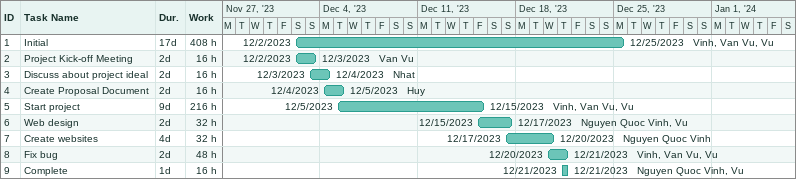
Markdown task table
| ID | Task | Duration | Start | Finish | Resources | Work (h) |
|---|---|---|---|---|---|---|
| 1 | Initial | 17d | 2023-12-02 | 2023-12-25 | Vinh, Van Vu, Vu | 408 |
| 2 | Project Kick-off Meeting | 2d | 2023-12-02 | 2023-12-03 | Van Vu | 16 |
| 3 | Discuss about project ideal | 2d | 2023-12-03 | 2023-12-04 | Nhat | 16 |
| 4 | Create Proposal Document | 2d | 2023-12-04 | 2023-12-05 | Huy | 16 |
| 5 | Start project | 9d | 2023-12-05 | 2023-12-15 | Vinh, Van Vu, Vu | 216 |
| 6 | Web design | 2d | 2023-12-15 | 2023-12-17 | Nguyen Quoc Vinh, Vu | 32 |
| 7 | Create websites | 4d | 2023-12-17 | 2023-12-20 | Nguyen Quoc Vinh | 32 |
| 8 | Fix bug | 2d | 2023-12-20 | 2023-12-21 | Vinh, Van Vu, Vu | 48 |
| 9 | Complete | 1d | 2023-12-21 | 2023-12-21 | Nguyen Quoc Vinh, Vu | 16 |
